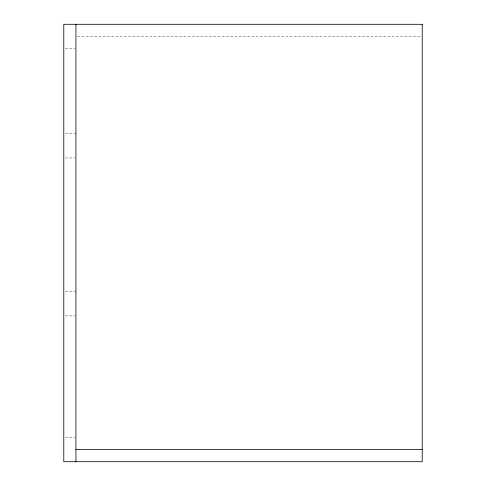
<?xml version="1.0" encoding="UTF-8"?>
<svg xmlns="http://www.w3.org/2000/svg" width="486" height="486" viewBox="0 0 486 486"><rect width="100%" height="100%" fill="white"/><g stroke="black" fill="none" stroke-linecap="round" stroke-linejoin="round"><path stroke-width="0.36" stroke-dasharray="2.43 1.82" d="M77.456 36.45L422.213 36.45M65.306 48.6L75.178 48.6M65.306 133.65L75.938 133.65M65.306 157.95L75.178 157.95M65.306 291.6L75.938 291.6M65.306 315.9L75.178 315.9M65.306 437.4L75.178 437.4"/><path stroke-width="0.73" d="M75.938 449.55L422.213 449.55M75.938 24.3L75.938 461.7M422.213 24.3L63.788 24.3L63.788 461.7L422.213 461.7L422.213 24.3"/></g></svg>
